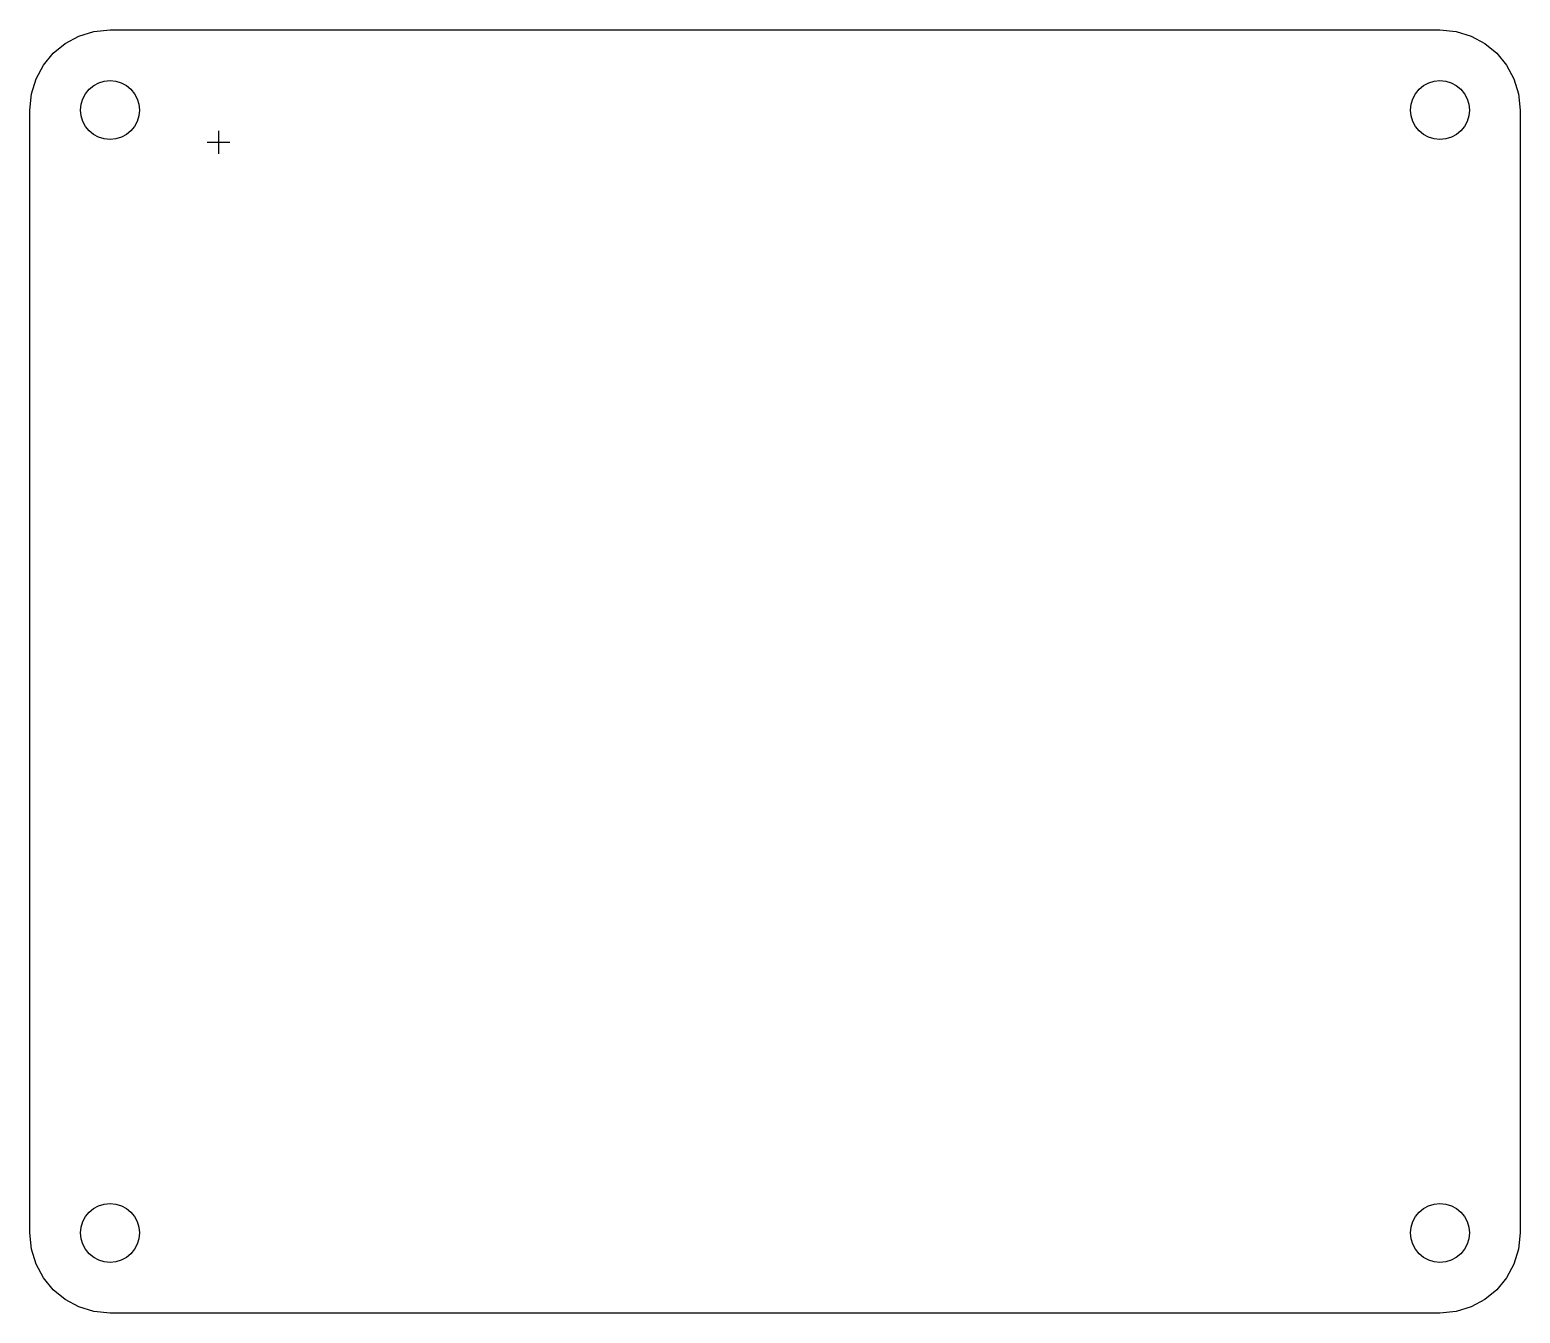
# Model space of a CAD drawing. Extents: x -8.2 to 56.8, y -51.1 to 4.9.
import ezdxf

# ---------------------------------------------------------------- set-up
doc = ezdxf.new("R2010")
doc.units = 0
doc.layers.add('Layer_1', color=7, linetype='CONTINUOUS')

msp = doc.modelspace()

# ---------------------------------------------------------------- linework, layer by layer
at = {"layer": 'Layer_1', "color": 7}
for points in [[(56.771114, 1.411112), (56.771114, -47.588874), (56.700007, -48.294247), (56.496068, -48.951233), (56.17337, -49.54576), (55.745989, -50.063751), (55.227998, -50.491134), (54.633472, -50.813833), (53.976485, -51.017773), (53.271112, -51.088881), (-4.728889, -51.088881), (-5.434262, -51.017773), (-6.091248, -50.813833), (-6.685774, -50.491134), (-7.203765, -50.063751), (-7.631146, -49.54576), (-7.953844, -48.951233), (-8.157782, -48.294247), (-8.228889, -47.588874), (-8.228889, 1.411112), (-8.157781, 2.116485), (-7.953841, 2.773471), (-7.631143, 3.367998), (-7.203762, 3.88599), (-6.685772, 4.313372), (-6.091246, 4.636071), (-5.434261, 4.840012), (-4.728889, 4.91112), (53.271112, 4.91112), (53.976484, 4.840012), (54.63347, 4.636071), (55.227996, 4.313372), (55.745987, 3.88599), (56.173368, 3.367998), (56.496066, 2.773471), (56.700006, 2.116485), (56.771114, 1.411112), (56.771114, 1.411112)], [(-3.444509, 1.411112), (-3.470606, 1.152267), (-3.545446, 0.911179), (-3.663866, 0.693011), (-3.8207, 0.502928), (-4.010784, 0.346096), (-4.228954, 0.227679), (-4.470043, 0.152841), (-4.728889, 0.126747), (-4.987734, 0.152841), (-5.228824, 0.227679), (-5.446993, 0.346096), (-5.637077, 0.502928), (-5.793912, 0.693011), (-5.912332, 0.911179), (-5.987172, 1.152267), (-6.013269, 1.411112), (-5.988364, 1.662855), (-5.915505, 1.902628), (-5.797483, 2.123694), (-5.637087, 2.319315), (-5.441468, 2.479712), (-5.220403, 2.597737), (-4.980631, 2.670598), (-4.728889, 2.695506), (-4.477147, 2.670598), (-4.237375, 2.597737), (-4.01631, 2.479712), (-3.82069, 2.319315), (-3.660295, 2.123693), (-3.542273, 1.902627), (-3.469414, 1.662855), (-3.444509, 1.411112), (-3.444509, 1.411112)], [(54.555492, 1.411112), (54.529395, 1.152267), (54.454554, 0.911179), (54.336135, 0.693011), (54.1793, 0.502929), (53.989216, 0.346096), (53.771047, 0.227679), (53.529958, 0.152841), (53.271112, 0.126747), (53.012267, 0.152841), (52.771177, 0.227678), (52.553007, 0.346095), (52.362922, 0.502928), (52.206088, 0.69301), (52.087668, 0.911178), (52.012827, 1.152267), (51.98673, 1.411112), (52.011635, 1.662855), (52.084494, 1.902628), (52.202517, 2.123694), (52.362913, 2.319316), (52.558533, 2.479713), (52.779598, 2.597738), (53.01937, 2.670599), (53.271112, 2.695506), (53.522854, 2.670598), (53.762626, 2.597737), (53.983691, 2.479712), (54.17931, 2.319315), (54.339706, 2.123693), (54.457728, 1.902627), (54.530587, 1.662854), (54.555492, 1.411112), (54.555492, 1.411112)], [(0.5, 0.000001), (-0.5, 0.000001)], [(0, 0.500014), (0, -0.499984), (0, -0.499984), (0, -0.499984)], [(-3.444509, -47.588846), (-3.469414, -47.840588), (-3.542273, -48.080361), (-3.660295, -48.301427), (-3.82069, -48.497048), (-4.01631, -48.657446), (-4.237375, -48.77547), (-4.477147, -48.848332), (-4.728889, -48.873239), (-4.980631, -48.848332), (-5.220403, -48.77547), (-5.441468, -48.657446), (-5.637087, -48.497048), (-5.797483, -48.301427), (-5.915505, -48.080361), (-5.988364, -47.840588), (-6.013269, -47.588846), (-5.987172, -47.330001), (-5.912332, -47.088912), (-5.793912, -46.870744), (-5.637077, -46.680662), (-5.446993, -46.52383), (-5.228824, -46.405412), (-4.987734, -46.330574), (-4.728889, -46.304481), (-4.470043, -46.330575), (-4.228954, -46.405412), (-4.010784, -46.52383), (-3.8207, -46.680662), (-3.663866, -46.870744), (-3.545446, -47.088912), (-3.470606, -47.330001), (-3.444509, -47.588846), (-3.444509, -47.588846)], [(54.555492, -47.588846), (54.530587, -47.840588), (54.457728, -48.080361), (54.339706, -48.301427), (54.17931, -48.497048), (53.983691, -48.657445), (53.762626, -48.77547), (53.522854, -48.848332), (53.271112, -48.873239), (53.01937, -48.848332), (52.779598, -48.775471), (52.558533, -48.657446), (52.362913, -48.497049), (52.202517, -48.301428), (52.084494, -48.080362), (52.011635, -47.840588), (51.98673, -47.588846), (52.012827, -47.330001), (52.087668, -47.088912), (52.206088, -46.870744), (52.362922, -46.680661), (52.553007, -46.523829), (52.771177, -46.405412), (53.012267, -46.330574), (53.271112, -46.304481), (53.529958, -46.330575), (53.771047, -46.405413), (53.989216, -46.52383), (54.1793, -46.680662), (54.336135, -46.870744), (54.454554, -47.088912), (54.529395, -47.330001), (54.555492, -47.588846), (54.555492, -47.588846)]]:
    msp.add_lwpolyline(points, dxfattribs=at)

doc.saveas('drawing.dxf')
